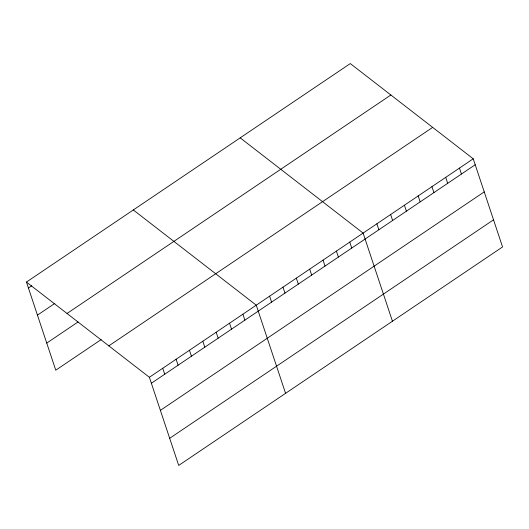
<?xml version="1.0" encoding="UTF-8"?>
<svg xmlns="http://www.w3.org/2000/svg" width="529" height="529" viewBox="0 0 529 529"><rect width="100%" height="100%" fill="white"/><g stroke="black" fill="none" stroke-linecap="round" stroke-linejoin="round"><path stroke-width="0.79" d="M26.45 282.056L350.297 63.573L473.23 158.799L502.55 246.944L178.703 465.427L149.383 377.283L26.45 282.056L55.77 370.201L101.191 339.558M28.434 288.014L31.773 285.766M37.453 315.139L54.818 303.421M67.018 313.485L390.865 94.995M46.75 343.083L78.14 321.903M108.815 345.86L432.662 127.377M149.383 377.283L473.23 158.799M151.367 383.241L475.207 164.757M160.386 410.359L484.233 191.875M169.683 438.303L493.531 219.819M240.186 137.857L363.119 233.084L392.445 321.229M133.321 209.96L256.254 305.18L285.574 393.325M459.463 168.083L461.447 174.041M445.702 177.367L447.686 183.325M431.935 186.651L433.919 192.609M418.174 195.942L420.158 201.899M404.414 205.226L406.391 211.183M390.647 214.509L392.63 220.467M376.886 223.793L378.863 229.751M349.762 242.097L351.745 248.048M336.404 251.11L338.388 257.061M323.047 260.116L325.024 266.074M309.69 269.129L311.667 275.087M296.326 278.142L298.31 284.099M282.969 287.154L284.952 293.112M269.611 296.167L271.595 302.125M242.897 314.193L244.874 320.151M229.533 323.206L231.517 329.164M216.176 332.219L218.16 338.176M202.819 341.231L204.802 347.189M189.461 350.244L191.438 356.202M176.104 359.257L178.081 365.215M162.74 368.27L164.724 374.228"/></g></svg>
